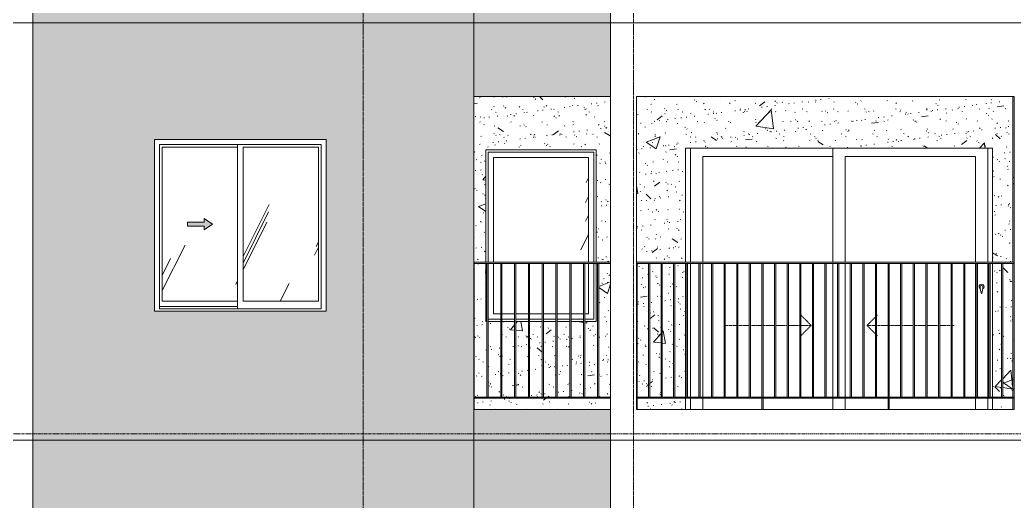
# Model space of a CAD drawing. Header units: millimetres. Extents: x -134153 to 99383, y -5233 to 35400.
# Drawn here: x 64664 to 72759, y 11852 to 15775 of the extents above; entities that cross this region are included whole.
import ezdxf

# ---------------------------------------------------------------- set-up
doc = ezdxf.new("R2010")
doc.units = ezdxf.units.MM
for name, pattern in [('1 NÉT CALL OUT', [6, 3, -3]), ('Centre', [31.75, 6.35, -4.7625, 15.875, -4.7625]), ('Dash', [6, 3, -3]), ('Grid Line', [22.225, 12.7, -3.175, 3.175, -3.175])]:
    doc.linetypes.add(name, pattern=pattern)
for name, color, linetype, lineweight in [('0-2', 250, 'Continuous', 5), ('A-DETL-GENF', 92, 'Continuous', 9), ('A-DETL-GENF-1', 92, '1 NÉT CALL OUT', 9), ('A-DOOR', 31, 'Continuous', 9), ('A-DOOR-FRAM', 31, 'Continuous', 9), ('A-DOOR-HDLN', 31, 'Dash', 9), ('A-FLOR-HRAL', 11, 'Continuous', 9), ('A-FLOR-HRAL-1', 253, 'Continuous', 9), ('A-FLOR-LEVL-2', 51, 'Centre', 9), ('A-GLAZ', 151, 'Continuous', 9), ('A-GLAZ-1', 253, 'Continuous', 9), ('A-GLAZ-2', 7, 'Continuous', 9), ('A-GLAZ-3', 7, '1 NÉT CALL OUT', 9), ('A-WALL', 113, 'Continuous', 9), ('A-WALL-PATT-1', 9, 'Continuous', 9), ('A-WALL-PATT-2', 111, 'Continuous', 5), ('I-WALL', 2, 'Continuous', 9), ('I-WALL-1', 7, 'Continuous', 9), ('S-GRID-1', 1, 'Grid Line', 9)]:
    doc.layers.add(name, color=color, linetype=linetype, lineweight=lineweight)
pattern_1 = [(50, (82572.6, 0), (1165.978, -102.01), [121.92, -1341.12]), (355, (82572.6, 0), (-225.554, 1222.763), [97.536, -1072.896]), (100.451, (82669.8, -8.5), (940.433, 1120.746), [103.616, -1139.776]), (46.184, (82572.6, 325.1), (1734.906, -269.074), [182.88, -2011.68]), (96.636, (82717.2, 302.7), (1519.38, 1583.54), [155.42, -1709.665]), (351.184, (82572.6, 325.1), (1519.39, 1583.52), [146.3, -1609.34]), (21, (82735.2, 243.8), (970.332, -654.498), [121.92, -1341.12]), (326, (82735.2, 243.8), (395.533, 1178.804), [97.536, -1072.896]), (71.451, (82816, 189.3), (1365.87, 524.296), [103.616, -1139.776]), (37.5, (82572.62, 0), (19.767, 541.1527), [53.645, -1006.246, 53.645, -1035.507, -1076.96]), (37.5, (82572.62, 0), (19.767, 541.1527), [-2149.043, 53.645, -1023.315]), (7.5, (82572.6, 0), (427.646, 641.156), [53.645, -567.334, 53.645, -981.862, -410.464]), (7.5, (82572.6, 0), (427.646, 641.156), [-1656.486, 53.645, -356.82]), (327.5, (82210.1, 0), (867.782, -36.665), [53.645, -352.755, 53.645, -1214.323, -1682.496]), (327.5, (82210.1, 0), (867.782, -36.665), [-1674.368, 53.645, -1628.85]), (317.5, (82047.56, 0), (948.028, 162.73), [53.645, -474.675, 53.645, -788.416, -1194.816]), (317.5, (82047.56, 0), (948.028, 162.73), [-1370.38, 53.645, -1141.17])]
pattern_2 = [(37.5, (82572.62, 0), (-5.1206, 156.61216), [5.364, -118.181, 5.364, -132.812, -132.08]), (37.5, (82572.62, 0), (-5.1206, 156.61216), [-261.722, 5.364, -126.716]), (7.5, (82572.62, 0), (143.847, 229.3842), [5.364, -61.285, 5.364, -105.989, -42.672]), (7.5, (82572.62, 0), (143.847, 229.3842), [-178.003, 5.364, -37.308]), (327.5, (82472.65, 0), (253.1176, 0.4601), [5.364, -35.276, 5.364, -140.94, -191.008]), (327.5, (82472.65, 0), (253.1176, 0.4601), [-186.944, 5.364, -185.644]), (317.5, (82472.65, 0), (244.3381, 71.3376), [5.364, -14.956, 5.364, -90.546, -109.728]), (317.5, (82472.65, 0), (244.3381, 71.3376), [-116.23, 5.364, -104.364])]
pattern_3 = [(63.435, (84482.24, 111.3), (-0.002, 1625.6), [567.96, -3066.99]), (63.435, (82856.64, 111.3), (-0.002, 1625.6), [567.96, -3066.99]), (63.435, (85260.4, 425.35), (-0.002, 1625.6), [567.96, -3066.99]), (63.435, (83634.8, 425.35), (-0.002, 1625.6), [567.96, -3066.99]), (63.435, (85142.64, 314.5), (-0.002, 1625.6), [567.96, -3066.99]), (63.435, (83517.04, 314.5), (-0.002, 1625.6), [567.96, -3066.99]), (63.435, (85022.6, 949.4), (-0.002, 1625.6), [276.055, -3358.9]), (63.435, (83397, 949.4), (-0.002, 1625.6), [276.055, -3358.9]), (63.435, (84944.06, 851.15), (-0.002, 1625.6), [567.96, -3066.99]), (63.435, (83318.46, 851.15), (-0.002, 1625.6), [567.96, -3066.99]), (63.435, (84957.9, 921.7), (-0.002, 1625.6), [567.96, -3066.99]), (63.435, (83332.3, 921.7), (-0.002, 1625.6), [567.96, -3066.99]), (63.435, (84302.1, 612.2), (-0.002, 1625.6), [567.96, -3066.99]), (63.435, (82676.5, 612.2), (-0.002, 1625.6), [567.96, -3066.99]), (63.435, (84315.9, 695.35), (-0.002, 1625.6), [567.96, -3066.99]), (63.435, (82690.3, 695.35), (-0.002, 1625.6), [567.96, -3066.99]), (63.435, (84319.65, 755.3), (-0.002, 1625.6), [567.96, -3066.99]), (63.435, (82694.05, 755.3), (-0.002, 1625.6), [567.96, -3066.99])]

# ---------------------------------------------------------------- blocks, each defined once
blk = doc.blocks.new('M_Fixed - 900 x 1400-V348-TKCS_MẶT ĐỨNG HƯỚNG NAM')
at = {"layer": 'A-GLAZ'}
h = blk.add_hatch(dxfattribs=at)
h.set_pattern_fill('FP_49', color=256, style=0, pattern_type=2)
h.set_pattern_definition([(63.435, (82775.8, 101.6), (-817.87, 2453.59), [1016, -609.6, 1016, -609.6, -1292.49]), (63.435, (82775.8, 101.6), (-817.87, 2453.59), [-3251.2, 406.4, -886.09]), (63.435, (82725, 152.4), (-817.87, 2453.59), [812.8, -1016, 609.6, -609.6, -1495.69]), (63.435, (82725, 152.4), (-817.87, 2453.59), [-3048, 711.2, -784.49]), (63.435, (82725, 304.8), (-817.87, 2453.59), [609.6, -1219.2, 406.4, -609.6, -1698.89]), (63.435, (82725, 304.8), (-817.87, 2453.59), [-2844.8, 914.4, -784.49]), (63.435, (82877.4, 152.4), (-817.87, 2453.59), [609.6, -1219.2, 508, -2206.89]), (63.435, (83029.8, 304.8), (-817.87, 2453.59), [304.8, -1524, 203.2, -2511.69]), (63.435, (82775.8, 558.8), (-817.87, 2453.59), [203.2, -1524, 203.2, -812.8, -1800.49]), (63.435, (82775.8, 558.8), (-817.87, 2453.59), [-2743.2, 508, -1292.49]), (63.435, (83690.2, 406.4), (-817.87, 2453.59), [1016, -1524, 1219.2, -804.81]), (63.435, (83690.2, 254), (-817.87, 2453.59), [1422.4, -1016, 1524, -601.61]), (63.435, (83791.8, 304.8), (-817.87, 2453.59), [1625.6, -812.8, 1219.2, -886.09]), (63.435, (83944.2, 457.2), (-817.87, 2453.59), [1016, -1422.4, 812.8, -1292.49]), (63.435, (83791.8, 762), (-817.87, 2453.59), [508, -2032, 609.6, -1394.09]), (63.435, (84096.6, 609.6), (-817.87, 2453.59), [406.4, -2032, 406.4, -1698.89])])
h.paths.add_polyline_path([(107420.1, 13378), (107522.6, 13378), (107522.6, 13790), (107420.1, 13790), (107420.1, 13745.5)])
h.paths.add_polyline_path([(107072.6, 13378), (107072.6, 13790), (107013.5, 13790), (107013.5, 13378)])
h.paths.add_polyline_path([(107082.6, 13378), (107185.1, 13378), (107185.1, 13790), (107082.6, 13790), (107082.6, 13447)])
h.paths.add_polyline_path([(107307.6, 13378), (107410.1, 13378), (107410.1, 13790), (107307.6, 13790), (107307.6, 13672)])
h.paths.add_polyline_path([(107787.5, 13378), (107787.5, 13790), (107757.6, 13790), (107757.6, 13378)])
h.paths.add_polyline_path([(107747.6, 13378), (107747.6, 13790), (107645.1, 13790), (107645.1, 13378)])
h.paths.add_polyline_path([(107532.6, 13378), (107635.1, 13378), (107635.1, 13790), (107532.6, 13790), (107532.6, 13633)])
h.paths.add_polyline_path([(107297.6, 13378), (107297.6, 13790), (107195.1, 13790), (107195.1, 13378)])
h.paths.add_polyline_path([(107435.5, 13800), (107787.5, 13800), (107787.5, 14652), (107013.5, 14652), (107013.5, 13800), (107365.5, 13800)])
at = {"layer": 'A-GLAZ-2'}
for p, q in [((106969.5, 14696), (107831.5, 14696)), ((106969.5, 13800), (106969.5, 14696)), ((107013.5, 14652), (107787.5, 14652)), ((107013.5, 13800), (107013.5, 14652)), ((107787.5, 14652), (107787.5, 13800)), ((107831.5, 14696), (107831.5, 13800)), ((107013.5, 13378), (107013.5, 13790)), ((107787.5, 13790), (107787.5, 13378)), ((107831.5, 13790), (107831.5, 13334)), ((107072.6, 13378), (107013.5, 13378)), ((107185.1, 13378), (107082.6, 13378)), ((107297.6, 13378), (107195.1, 13378)), ((107410.1, 13378), (107307.6, 13378)), ((107522.6, 13378), (107420.1, 13378)), ((107635.1, 13378), (107532.6, 13378)), ((107747.6, 13378), (107645.1, 13378)), ((107787.5, 13378), (107757.6, 13378)), ((107072.6, 13334), (106970.1, 13334)), ((107185.1, 13334), (107082.6, 13334)), ((107297.6, 13334), (107195.1, 13334)), ((107410.1, 13334), (107307.6, 13334)), ((107522.6, 13334), (107420.1, 13334)), ((107635.1, 13334), (107532.6, 13334)), ((107747.6, 13334), (107645.1, 13334)), ((107831.5, 13334), (107757.6, 13334))]:
    blk.add_line(p, q, dxfattribs=at)
blk = doc.blocks.new('Railing - 10mm-901206-TKCS_MẶT ĐỨNG HƯỚNG NAM')
at = {"layer": 'A-FLOR-HRAL-1'}
for p, q in [((106960.064287, 5900), (106960.064287, 6990)), ((106970.064287, 5900), (106970.064287, 6990))]:
    blk.add_line(p, q, dxfattribs=at)
blk = doc.blocks.new('Railing - 50 x 10mm-901205-TKCS_MẶT ĐỨNG HƯỚNG NAM')
at = {"layer": 'A-FLOR-HRAL-1'}
for p in [(106852.6, 6990), (106857.6, 5800)]:
    blk.add_line(p, (106857.6, 6990), dxfattribs=at)
blk = doc.blocks.new('Railing - Railing-883257-TKCS_MẶT ĐỨNG HƯỚNG NAM')
at = {"layer": 'A-FLOR-HRAL-1'}
for p, q in [((106852.6, 5900), (107967.6, 5900)), ((107967.6, 5890), (106852.6, 5890))]:
    blk.add_line(p, q, dxfattribs=at)
for name, p in [('Railing - 50 x 10mm-901205-TKCS_MẶT ĐỨNG HƯỚNG NAM', (0, 0)), ('Railing - 10mm-901206-TKCS_MẶT ĐỨNG HƯỚNG NAM', (0, 0)), ('Railing - 10mm-901206-TKCS_MẶT ĐỨNG HƯỚNG NAM', (112.5, 0)), ('Railing - 10mm-901206-TKCS_MẶT ĐỨNG HƯỚNG NAM', (225, 0)), ('Railing - 10mm-901206-TKCS_MẶT ĐỨNG HƯỚNG NAM', (337.5, 0)), ('Railing - 10mm-901206-TKCS_MẶT ĐỨNG HƯỚNG NAM', (450, 0)), ('Railing - 10mm-901206-TKCS_MẶT ĐỨNG HƯỚNG NAM', (562.5, 0)), ('Railing - 10mm-901206-TKCS_MẶT ĐỨNG HƯỚNG NAM', (675, 0)), ('Railing - 10mm-901206-TKCS_MẶT ĐỨNG HƯỚNG NAM', (787.5, 0)), ('Railing - 10mm-901206-TKCS_MẶT ĐỨNG HƯỚNG NAM', (900, 0))]:
    blk.add_blockref(name, p)
blk = doc.blocks.new('Top Rail Type - Top Rail_Internal_-883258-TKCS_MẶT ĐỨNG HƯỚNG NAM')
at = {"layer": 'A-FLOR-HRAL-1'}
for p, q in [((107967.6, 7000), (106852.6, 7000)), ((106852.6, 6990), (107967.6, 6990))]:
    blk.add_line(p, q, dxfattribs=at)
blk = doc.blocks.new('NCV_TKTC_TANG 3 - 4_rvt-3-TKCS_MẶT ĐỨNG HƯỚNG NAM')
at = {"layer": 'A-WALL-PATT-1'}
h = blk.add_hatch(dxfattribs=at)
h.set_pattern_fill('FP_31', color=256, style=0, pattern_type=2)
h.set_pattern_definition(pattern_1)
h.paths.add_polyline_path([(106857.6, 12600), (107967.6, 12600), (107967.6, 12690), (106857.6, 12690)])
h.paths.add_polyline_path([(107195.1, 12700), (107297.6, 12700), (107297.6, 13315), (107195.1, 13315), (107195.1, 13121.3)])
h.paths.add_polyline_path([(107307.6, 12700), (107410.1, 12700), (107410.1, 13315), (107307.6, 13315), (107307.6, 13032.2)])
h.paths.add_polyline_path([(107185.1, 12700), (107185.1, 13315), (107082.6, 13315), (107082.6, 12700)])
h.paths.add_polyline_path([(107522.6, 12700), (107522.6, 13315), (107420.1, 13315), (107420.1, 12700)])
h.paths.add_polyline_path([(107532.6, 12700), (107635.1, 12700), (107635.1, 13315), (107532.6, 13315), (107532.6, 12854)])
h.paths.add_polyline_path([(107072.6, 12700), (107072.6, 13315), (106970.1, 13315), (106970.1, 12700)])
h.paths.add_polyline_path([(107645.1, 12700), (107747.6, 12700), (107747.6, 13315), (107645.1, 13315), (107645.1, 12764.9)])
h.paths.add_polyline_path([(106960.1, 12700), (106960.1, 13315), (106950.5, 13315), (106950.5, 13790), (106857.6, 13790), (106857.6, 12700)])
h.paths.add_polyline_path([(107757.6, 12700), (107860.1, 12700), (107860.1, 13790), (107850.5, 13790), (107850.5, 13315), (107757.6, 13315), (107757.6, 13138.6)])
h.paths.add_polyline_path([(107870.1, 12700), (107967.6, 12700), (107967.6, 13790), (107870.1, 13790), (107870.1, 13138.6)])
h.paths.add_polyline_path([(107850.5, 13800), (107967.6, 13800), (107967.6, 15149.3), (106852.6, 15149.3), (106852.6, 13800), (106950.5, 13800), (106950.5, 14715), (107850.5, 14715), (107850.5, 14242.8)])
h = blk.add_hatch(dxfattribs=at)
h.set_pattern_fill('FP_32', color=256, style=0, pattern_type=2)
h.set_pattern_definition(pattern_2)
h.paths.add_polyline_path([(106857.6, 12600), (107967.6, 12600), (107967.6, 12690), (106857.6, 12690)])
h.paths.add_polyline_path([(107195.1, 12700), (107297.6, 12700), (107297.6, 13315), (107195.1, 13315), (107195.1, 13121.3)])
h.paths.add_polyline_path([(107307.6, 12700), (107410.1, 12700), (107410.1, 13315), (107307.6, 13315), (107307.6, 13032.2)])
h.paths.add_polyline_path([(107185.1, 12700), (107185.1, 13315), (107082.6, 13315), (107082.6, 12700)])
h.paths.add_polyline_path([(107522.6, 12700), (107522.6, 13315), (107420.1, 13315), (107420.1, 12700)])
h.paths.add_polyline_path([(107532.6, 12700), (107635.1, 12700), (107635.1, 13315), (107532.6, 13315), (107532.6, 12854)])
h.paths.add_polyline_path([(107072.6, 12700), (107072.6, 13315), (106970.1, 13315), (106970.1, 12700)])
h.paths.add_polyline_path([(107645.1, 12700), (107747.6, 12700), (107747.6, 13315), (107645.1, 13315), (107645.1, 12764.9)])
h.paths.add_polyline_path([(106960.1, 12700), (106960.1, 13315), (106950.5, 13315), (106950.5, 13790), (106857.6, 13790), (106857.6, 12700)])
h.paths.add_polyline_path([(107757.6, 12700), (107860.1, 12700), (107860.1, 13790), (107850.5, 13790), (107850.5, 13315), (107757.6, 13315), (107757.6, 13138.6)])
h.paths.add_polyline_path([(107870.1, 12700), (107967.6, 12700), (107967.6, 13790), (107870.1, 13790), (107870.1, 13138.6)])
h.paths.add_polyline_path([(107850.5, 13800), (107967.6, 13800), (107967.6, 15149.3), (106852.6, 15149.3), (106852.6, 13800), (106950.5, 13800), (106950.5, 14715), (107850.5, 14715), (107850.5, 14242.8)])
h = blk.add_hatch(dxfattribs=at)
h.set_pattern_fill('FP_31', color=256, style=0, pattern_type=2)
h.set_pattern_definition(pattern_1)
h.paths.add_polyline_path([(108182.6, 12600), (108577.6, 12600), (108577.6, 12690), (108182.6, 12690), (108182.6, 12606)])
h.paths.add_polyline_path([(111077.6, 12600), (111242.6, 12600), (111242.6, 12690), (111077.6, 12690)])
h.paths.add_polyline_path([(108577.6, 12700), (108577.6, 13790), (108490.6, 13790), (108490.6, 12700)])
h.paths.add_polyline_path([(111242.6, 12700), (111242.6, 13790), (111159.8, 13790), (111159.8, 12700), (111227.6, 12700)])
h.paths.add_polyline_path([(108182.6, 12700), (108275.2, 12700), (108275.2, 13790), (108182.6, 13790), (108182.6, 13138.6)])
h.paths.add_polyline_path([(108480.6, 12700), (108480.6, 13790), (108387.9, 13790), (108387.9, 12700)])
h.paths.add_polyline_path([(108377.9, 12700), (108377.9, 13790), (108285.2, 13790), (108285.2, 12700)])
h.paths.add_polyline_path([(111077.6, 12700), (111149.8, 12700), (111149.8, 13790), (111077.6, 13790), (111077.6, 12818.8)])
h.paths.add_polyline_path([(108177.6, 13800), (108577.6, 13800), (108577.6, 14730), (111077.6, 14730), (111077.6, 13800), (111242.6, 13800), (111242.6, 15150), (108177.6, 15150), (108177.6, 14242.8)])
h = blk.add_hatch(dxfattribs=at)
h.set_pattern_fill('FP_32', color=256, style=0, pattern_type=2)
h.set_pattern_definition(pattern_2)
h.paths.add_polyline_path([(108182.6, 12600), (108577.6, 12600), (108577.6, 12690), (108182.6, 12690), (108182.6, 12606)])
h.paths.add_polyline_path([(111077.6, 12600), (111242.6, 12600), (111242.6, 12690), (111077.6, 12690)])
h.paths.add_polyline_path([(108577.6, 12700), (108577.6, 13790), (108490.6, 13790), (108490.6, 12700)])
h.paths.add_polyline_path([(111242.6, 12700), (111242.6, 13790), (111159.8, 13790), (111159.8, 12700), (111227.6, 12700)])
h.paths.add_polyline_path([(108182.6, 12700), (108275.2, 12700), (108275.2, 13790), (108182.6, 13790), (108182.6, 13138.6)])
h.paths.add_polyline_path([(108480.6, 12700), (108480.6, 13790), (108387.9, 13790), (108387.9, 12700)])
h.paths.add_polyline_path([(108377.9, 12700), (108377.9, 13790), (108285.2, 13790), (108285.2, 12700)])
h.paths.add_polyline_path([(111077.6, 12700), (111149.8, 12700), (111149.8, 13790), (111077.6, 13790), (111077.6, 12818.8)])
h.paths.add_polyline_path([(108177.6, 13800), (108577.6, 13800), (108577.6, 14730), (111077.6, 14730), (111077.6, 13800), (111242.6, 13800), (111242.6, 15150), (108177.6, 15150), (108177.6, 14242.8)])
h = blk.add_hatch(dxfattribs=at)
h.set_pattern_fill('FP_31', color=256, style=0, pattern_type=2)
h.set_pattern_definition(pattern_1)
h.paths.add_polyline_path([(111242.6, 12600), (111252.5, 12600.1), (111252.5, 12690), (111242.6, 12690), (111242.6, 12612.5)])
h.paths.add_polyline_path([(111252.5, 12700), (111252.5, 13790), (111242.6, 13790), (111243.1, 12700)])
h.paths.add_polyline_path([(111252.6, 13800), (111251.1, 15150), (111242.6, 15150), (111242.6, 13800), (111246.7, 13800)])
h = blk.add_hatch(dxfattribs=at)
h.set_pattern_fill('FP_32', color=256, style=0, pattern_type=2)
h.set_pattern_definition(pattern_2)
h.paths.add_polyline_path([(111242.6, 12600), (111252.5, 12600.1), (111252.5, 12690), (111242.6, 12690), (111242.6, 12612.5)])
h.paths.add_polyline_path([(111252.5, 12700), (111252.5, 13790), (111242.6, 13790), (111243.1, 12700)])
h.paths.add_polyline_path([(111252.6, 13800), (111251.1, 15150), (111242.6, 15150), (111242.6, 13800), (111246.7, 13800)])
at = {"layer": 'I-WALL-1'}
for p, q in [((111242.6, 13800), (111242.6, 15150)), ((106950.5, 13800), (106950.5, 14715)), ((106950.5, 14715), (107850.5, 14715)), ((107850.5, 14715), (107850.5, 13800)), ((108577.6, 13800), (108577.6, 14730)), ((108577.6, 14730), (111077.6, 14730)), ((111077.6, 14730), (111077.6, 13800)), ((106950.5, 13315), (106950.5, 13790)), ((107850.5, 13790), (107850.5, 13315)), ((108577.6, 12700), (108577.6, 13790)), ((111077.6, 13790), (111077.6, 12700)), ((111242.6, 12700), (111242.6, 13790)), ((106960.1, 13315), (106950.5, 13315)), ((107072.6, 13315), (106970.1, 13315)), ((107185.1, 13315), (107082.6, 13315)), ((107297.6, 13315), (107195.1, 13315)), ((107410.1, 13315), (107307.6, 13315)), ((107522.6, 13315), (107420.1, 13315)), ((107635.1, 13315), (107532.6, 13315)), ((107747.6, 13315), (107645.1, 13315)), ((107850.5, 13315), (107757.6, 13315)), ((108577.6, 12600), (108577.6, 12690)), ((111077.6, 12690), (111077.6, 12600)), ((111242.6, 12600), (111242.6, 12690))]:
    blk.add_line(p, q, dxfattribs=at)
at = {"layer": 'A-FLOR-HRAL-1'}
for name in ['Top Rail Type - Top Rail_Internal_-883258-TKCS_MẶT ĐỨNG HƯỚNG NAM', 'Railing - Railing-883257-TKCS_MẶT ĐỨNG HƯỚNG NAM']:
    blk.add_blockref(name, (0, 6800), dxfattribs=at)
at = {"layer": 'A-GLAZ-1'}
blk.add_blockref('M_Fixed - 900 x 1400-V348-TKCS_MẶT ĐỨNG HƯỚNG NAM', (0, 0), dxfattribs=at)
blk = doc.blocks.new('1_FAMILY RVT - W01-WxH 1400x1400xmm-V386-TKCS_MẶT ĐỨNG HƯỚNG NAM')
at = {"layer": 'A-DETL-GENF-1'}
blk.add_hatch(color=256, dxfattribs=at).paths.add_polyline_path([(104657.1, 14062.1), (104724.8, 14109.5), (104657.1, 14157), (104657.1, 14126.5), (104521.6, 14126.5), (104521.6, 14092.6), (104657.1, 14092.6)])
at = {"layer": 'A-GLAZ'}
h = blk.add_hatch(dxfattribs=at)
h.set_pattern_fill('FP_30', color=256, style=0, pattern_type=2)
h.set_pattern_definition(pattern_3)
h.paths.add_polyline_path([(104316.1, 13482.6), (104930.3, 13482.6), (104930.3, 14736.5), (104316.1, 14736.5), (104316.1, 14096.8)])
h.paths.add_polyline_path([(104657.1, 14062.1), (104657.1, 14092.6), (104521.6, 14092.6), (104521.6, 14126.5), (104657.1, 14126.5), (104657.1, 14157), (104724.8, 14109.5), (104700.6, 14092.6)])
h = blk.add_hatch(dxfattribs=at)
h.set_pattern_fill('FP_30', color=256, style=0, pattern_type=2)
h.set_pattern_definition(pattern_3)
h.paths.add_polyline_path([(105589.1, 13482.6), (105589.1, 14736.5), (104974.8, 14736.5), (104974.8, 13482.6)])
at = {"layer": 'A-DETL-GENF'}
for p, q in [((104521.6, 14126.5), (104521.6, 14092.6)), ((104521.6, 14126.5), (104657.1, 14126.5)), ((104657.1, 14126.5), (104521.6, 14126.5)), ((104521.6, 14126.5), (104521.6, 14092.6)), ((104521.6, 14092.6), (104657.1, 14092.6)), ((104521.6, 14092.6), (104657.1, 14092.6)), ((104657.1, 14157), (104657.1, 14126.5)), ((104724.8, 14109.5), (104657.1, 14157)), ((104724.8, 14109.5), (104657.1, 14157)), ((104657.1, 14157), (104657.1, 14126.5)), ((104724.8, 14109.5), (104657.1, 14062.1)), ((104657.1, 14062.1), (104724.8, 14109.5)), ((104657.1, 14092.6), (104657.1, 14062.1)), ((104657.1, 14092.6), (104657.1, 14062.1))]:
    blk.add_line(p, q, dxfattribs=at)
at = {"layer": 'A-GLAZ'}
for p, q in [((105652.6, 14800), (104252.6, 14800)), ((104252.6, 14800), (104252.6, 13400)), ((104293.5, 14759.1), (105611.6, 14759.1)), ((104293.5, 13419), (104293.5, 14759.1)), ((104316.1, 14736.5), (104316.1, 13482.6)), ((104930.3, 14736.5), (104316.1, 14736.5)), ((104930.3, 14759.1), (104930.3, 13419)), ((104974.8, 13482.6), (104974.8, 14736.5)), ((104974.8, 14736.5), (105589.1, 14736.5)), ((105589.1, 14736.5), (105589.1, 13482.6)), ((105611.6, 13419), (105611.6, 14759.1)), ((105652.6, 14800), (105652.6, 13400)), ((104930.3, 13438.1), (104293.5, 13438.1)), ((104930.3, 13438.1), (104293.5, 13438.1)), ((104316.1, 13482.6), (104930.3, 13482.6)), ((105589.1, 13482.6), (104974.8, 13482.6)), ((105652.6, 13400), (104252.6, 13400)), ((105611.6, 13419), (104293.5, 13419))]:
    blk.add_line(p, q, dxfattribs=at)
blk = doc.blocks.new('DEG_02-DEG_03 - DEG_02-2500x2400mm-CỬA ĐI 02 CÁNH TRƯỢT-625766-TKCS_MẶT ĐỨNG HƯỚNG NAM')
at = {"layer": 'A-DOOR'}
for p, q in [((108717.6, 11260), (108717.6, 10400)), ((108717.6, 11260), (109777.6, 11260)), ((109777.6, 10400), (109777.6, 11330)), ((109877.6, 11260), (109877.6, 10400)), ((109877.6, 11260), (110937.6, 11260)), ((110937.6, 10400), (110937.6, 11260)), ((111037.6, 11330), (111037.6, 10400)), ((108717.6, 10390), (108717.6, 9300)), ((109777.6, 9300), (109777.6, 10390)), ((109877.6, 10390), (109877.6, 9300)), ((110937.6, 9300), (110937.6, 10390)), ((111037.6, 10390), (111037.6, 9300)), ((108717.6, 9290), (108717.6, 9200)), ((109777.6, 9200), (109777.6, 9290)), ((109877.6, 9290), (109877.6, 9200)), ((110937.6, 9200), (110937.6, 9290)), ((111037.6, 9290), (111037.6, 9200))]:
    blk.add_line(p, q, dxfattribs=at)
at = {"layer": 'A-DOOR', "flags": 128}
blk.add_lwpolyline([(110989.1, 10208.7), (110989.1, 10208.7), (110989, 10208.7), (110989, 10208.7), (110989, 10208.7), (110989, 10208.7), (110989, 10208.7), (110989, 10208.7), (110988.9, 10208.7), (110988.9, 10208.7), (110988.9, 10208.7), (110988.9, 10208.7), (110988.8, 10208.7), (110988.8, 10208.7), (110988.8, 10208.7), (110988.7, 10208.7), (110988.7, 10208.7), (110988.7, 10208.7), (110988.6, 10208.7), (110988.6, 10208.7), (110988.5, 10208.7), (110988.5, 10208.7), (110988.4, 10208.7), (110988.4, 10208.7), (110988.3, 10208.7), (110988.3, 10208.7), (110988.2, 10208.7), (110988.2, 10208.7), (110988.1, 10208.7), (110988.1, 10208.7), (110988, 10208.7), (110987.9, 10208.7), (110987.9, 10208.7), (110987.8, 10208.7), (110987.8, 10208.7), (110987.7, 10208.7), (110987.6, 10208.7), (110987.6, 10208.7), (110987.5, 10208.7), (110987.5, 10208.7), (110987.4, 10208.7), (110987.3, 10208.7), (110987.3, 10208.7), (110987.2, 10208.7), (110987.2, 10208.7), (110987.1, 10208.7), (110987.1, 10208.7), (110987, 10208.7), (110986.9, 10208.7), (110986.9, 10208.7), (110986.8, 10208.7), (110986.8, 10208.7), (110986.7, 10208.7), (110986.7, 10208.7), (110986.6, 10208.7), (110986.6, 10208.7), (110986.5, 10208.7), (110986.5, 10208.7), (110986.5, 10208.7), (110986.4, 10208.7), (110986.4, 10208.7), (110986.3, 10208.7), (110986.3, 10208.7), (110986.3, 10208.7), (110986.2, 10208.7), (110986.2, 10208.7), (110986.2, 10208.7), (110986.2, 10208.7), (110986.2, 10208.7), (110986.1, 10208.7), (110986.1, 10208.7), (110986.1, 10208.7), (110986.1, 10208.7), (110986.1, 10208.7), (110986.1, 10208.7), (110986.1, 10208.7)], dxfattribs=at)
at = {"layer": 'A-DOOR'}
for centre, radius, start, end in [((110987.6, 10200), 20, 0, 180), ((110987.6, 10200), 20, 180, 240), ((110986.1, 10199.2), 9.45, 90, 180), ((110989.1, 10199.2), 9.45, 0, 90), ((110987.6, 10200), 20, 300, 0), ((111141.4, 10199.2), 164.8, 180, 199.13397), ((110987.9, 10146), 2.34, 199.13397, 261.03098), ((110987.2, 10146), 2.34, 278.96902, 340.86603), ((110833.8, 10199.2), 164.8, 340.86603, 0)]:
    blk.add_arc(centre, radius, start, end, dxfattribs=at)
at = {"layer": 'A-DOOR-FRAM'}
for p, q in [((108617.6, 10400), (108617.6, 11330)), ((111037.6, 10400), (111037.6, 11330)), ((108617.6, 9300), (108617.6, 10390)), ((111037.6, 9300), (111037.6, 10390)), ((108617.6, 9200), (108617.6, 9290)), ((111037.6, 9200), (111037.6, 9290))]:
    blk.add_line(p, q, dxfattribs=at)
at = {"layer": 'A-DOOR-HDLN'}
for p, q in [((109600.3, 9884.2), (109517.2, 9967.3)), ((110133.2, 9962.6), (110139.7, 9969.1)), ((108901.2, 9884.2), (108993.9, 9884.2)), ((109003.9, 9884.2), (109096.5, 9884.2)), ((109106.5, 9884.2), (109199.2, 9884.2)), ((109209.2, 9884.2), (109301.9, 9884.2)), ((109311.9, 9884.2), (109404.5, 9884.2)), ((109414.5, 9884.2), (109507.2, 9884.2)), ((109600.3, 9884.2), (109517.2, 9801.1)), ((109517.2, 9884.2), (109600.3, 9884.2)), ((110054.8, 9884.2), (110123.2, 9952.6)), ((110054.8, 9884.2), (110123.2, 9815.8)), ((110123.2, 9884.2), (110054.8, 9884.2)), ((110225.9, 9884.2), (110133.2, 9884.2)), ((110328.5, 9884.2), (110235.9, 9884.2)), ((110431.2, 9884.2), (110338.5, 9884.2)), ((110533.8, 9884.2), (110441.2, 9884.2)), ((110636.5, 9884.2), (110543.8, 9884.2)), ((110739.2, 9884.2), (110646.5, 9884.2)), ((110764.8, 9884.2), (110749.2, 9884.2)), ((110133.2, 9805.8), (110139.7, 9799.4))]:
    blk.add_line(p, q, dxfattribs=at)
blk = doc.blocks.new('Railing - 10mm-1251313-TKCS_MẶT ĐỨNG HƯỚNG NAM')
at = {"layer": 'A-FLOR-HRAL'}
for p, q in [((52620.064287, 5900), (52620.064287, 6990)), ((52630.064287, 5900), (52630.064287, 6990))]:
    blk.add_line(p, q, dxfattribs=at)
blk = doc.blocks.new('Railing - 50 x 10mm-1251315-TKCS_MẶT ĐỨNG HƯỚNG NAM')
at = {"layer": 'A-FLOR-HRAL'}
for p, q in [((51697.564287, 5800), (51697.564287, 6990)), ((51707.564287, 6990), (51697.564287, 6990)), ((51707.564287, 5800), (51707.564287, 6990))]:
    blk.add_line(p, q, dxfattribs=at)
blk = doc.blocks.new('Railing - 50 x 10mm-1251311-TKCS_MẶT ĐỨNG HƯỚNG NAM')
at = {"layer": 'A-FLOR-HRAL'}
for p in [(52722.564287, 5800), (52727.564287, 6990)]:
    blk.add_line(p, (52722.564287, 6990), dxfattribs=at)
blk = doc.blocks.new('Railing - 50 x 10mm-V293-TKCS_MẶT ĐỨNG HƯỚNG NAM')
at = {"layer": 'A-FLOR-HRAL'}
blk.add_line((111252.5, 5800), (111252.5, 6990), dxfattribs=at)
blk = doc.blocks.new('Railing - Railing-3817493-TKCS_MẶT ĐỨNG HƯỚNG NAM')
at = {"layer": 'A-FLOR-HRAL'}
for p, q in [((108177.6, 12700), (111252.6, 12700)), ((111252.6, 12690), (108177.6, 12690))]:
    blk.add_line(p, q, dxfattribs=at)
at = {"extrusion": (0, 0, -1), "zscale": -1}
for name, p in [('Railing - 50 x 10mm-1251311-TKCS_MẶT ĐỨNG HƯỚNG NAM', (-160905.1, 6800)), ('Railing - 10mm-1251313-TKCS_MẶT ĐỨNG HƯỚNG NAM', (-160905.3, 6800)), ('Railing - 10mm-1251313-TKCS_MẶT ĐỨNG HƯỚNG NAM', (-161008, 6800)), ('Railing - 10mm-1251313-TKCS_MẶT ĐỨNG HƯỚNG NAM', (-161110.6, 6800)), ('Railing - 10mm-1251313-TKCS_MẶT ĐỨNG HƯỚNG NAM', (-161213.3, 6800)), ('Railing - 10mm-1251313-TKCS_MẶT ĐỨNG HƯỚNG NAM', (-161316, 6800)), ('Railing - 10mm-1251313-TKCS_MẶT ĐỨNG HƯỚNG NAM', (-161418.6, 6800)), ('Railing - 10mm-1251313-TKCS_MẶT ĐỨNG HƯỚNG NAM', (-161521.3, 6800)), ('Railing - 10mm-1251313-TKCS_MẶT ĐỨNG HƯỚNG NAM', (-161623.9, 6800)), ('Railing - 10mm-1251313-TKCS_MẶT ĐỨNG HƯỚNG NAM', (-161726.6, 6800)), ('Railing - 50 x 10mm-1251315-TKCS_MẶT ĐỨNG HƯỚNG NAM', (-160906.8, 6800)), ('Railing - 10mm-1251313-TKCS_MẶT ĐỨNG HƯỚNG NAM', (-161931.9, 6800)), ('Railing - 10mm-1251313-TKCS_MẶT ĐỨNG HƯỚNG NAM', (-162034.6, 6800)), ('Railing - 10mm-1251313-TKCS_MẶT ĐỨNG HƯỚNG NAM', (-162137.3, 6800)), ('Railing - 10mm-1251313-TKCS_MẶT ĐỨNG HƯỚNG NAM', (-162239.9, 6800)), ('Railing - 10mm-1251313-TKCS_MẶT ĐỨNG HƯỚNG NAM', (-162342.6, 6800)), ('Railing - 10mm-1251313-TKCS_MẶT ĐỨNG HƯỚNG NAM', (-162445.3, 6800)), ('Railing - 10mm-1251313-TKCS_MẶT ĐỨNG HƯỚNG NAM', (-162547.9, 6800)), ('Railing - 10mm-1251313-TKCS_MẶT ĐỨNG HƯỚNG NAM', (-162650.6, 6800)), ('Railing - 10mm-1251313-TKCS_MẶT ĐỨNG HƯỚNG NAM', (-162753.3, 6800)), ('Railing - 50 x 10mm-1251315-TKCS_MẶT ĐỨNG HƯỚNG NAM', (-161933.4, 6800)), ('Railing - 10mm-1251313-TKCS_MẶT ĐỨNG HƯỚNG NAM', (-162958.6, 6800)), ('Railing - 10mm-1251313-TKCS_MẶT ĐỨNG HƯỚNG NAM', (-163061.2, 6800)), ('Railing - 10mm-1251313-TKCS_MẶT ĐỨNG HƯỚNG NAM', (-163163.9, 6800)), ('Railing - 10mm-1251313-TKCS_MẶT ĐỨNG HƯỚNG NAM', (-163266.6, 6800)), ('Railing - 10mm-1251313-TKCS_MẶT ĐỨNG HƯỚNG NAM', (-163369.2, 6800)), ('Railing - 10mm-1251313-TKCS_MẶT ĐỨNG HƯỚNG NAM', (-163471.9, 6800)), ('Railing - 10mm-1251313-TKCS_MẶT ĐỨNG HƯỚNG NAM', (-163574.6, 6800)), ('Railing - 10mm-1251313-TKCS_MẶT ĐỨNG HƯỚNG NAM', (-163677.2, 6800)), ('Railing - 10mm-1251313-TKCS_MẶT ĐỨNG HƯỚNG NAM', (-163779.9, 6800))]:
    blk.add_blockref(name, p, dxfattribs=at)
blk.add_blockref('Railing - 50 x 10mm-V293-TKCS_MẶT ĐỨNG HƯỚNG NAM', (0, 6800))
blk = doc.blocks.new('Top Rail Type - Top Rail_Internal_-3817494-TKCS_MẶT ĐỨNG HƯỚNG NAM')
at = {"layer": 'A-FLOR-HRAL'}
for p, q in [((111252.564287, 13800), (108177.564287, 13800)), ((108177.564287, 13790), (111252.564287, 13790))]:
    blk.add_line(p, q, dxfattribs=at)

msp = doc.modelspace()

# ---------------------------------------------------------------- hatches: boundary and pattern name
at = {"layer": 'A-WALL-PATT-2'}
h = msp.add_hatch(color=256, dxfattribs=at)
h.paths.add_polyline_path([(65895.1, 15750), (68358.9, 15750), (68358.9, 19150), (64768.9, 19150), (64768.9, 15750)])
h.paths.add_polyline_path([(65799.8, 16800), (65758.9, 16800), (65758.9, 18200), (67158.9, 18200), (67158.9, 16800), (65895.1, 16800)])
for points in [[(69068.3, 15750), (69473.9, 15750), (69473.9, 16000), (68358.9, 16000), (68358.9, 15750)], [(69068.3, 15149.3), (69473.9, 15150), (69473.9, 15750), (68358.9, 15750), (68358.9, 15149.3)], [(69068.3, 12350), (69473.9, 12350), (69473.9, 12600), (68358.9, 12600), (68358.9, 12350)], [(69473.9, 11749.3), (69473.9, 12350), (68358.9, 12350), (68358.9, 11749.3), (69068.3, 11749.3)]]:
    msp.add_hatch(color=256, dxfattribs=at).paths.add_polyline_path(points)
h = msp.add_hatch(color=256, dxfattribs=at)
h.paths.add_polyline_path([(67117.9, 12350), (68358.9, 12350), (68358.9, 15750), (64768.9, 15750), (64768.9, 12350), (65895.1, 12350)])
h.paths.add_polyline_path([(67158.9, 13400), (65758.9, 13400), (65758.9, 14800), (67158.9, 14800), (67158.9, 13419.1)])
h = msp.add_hatch(color=256, dxfattribs=at)
h.paths.add_polyline_path([(65895.1, 8950), (68358.9, 8950), (68358.9, 12350), (64768.9, 12350), (64768.9, 8950)])
h.paths.add_polyline_path([(65799.8, 10000), (65758.9, 10000), (65758.9, 11400), (67158.9, 11400), (67158.9, 10000), (65895.1, 10000)])

# ---------------------------------------------------------------- linework, layer by layer
at = {"layer": 'A-FLOR-LEVL-2'}
msp.add_line((-12769.4, 12400), (95658.9, 12400), dxfattribs=at)
at = {"layer": 'A-WALL'}
for p, q in [((64768.9, 29350), (64768.9, 5600)), ((69473.9, 29350), (69473.9, 4700)), ((61273.9, 15750), (68358.9, 15750)), ((68358.9, 15750), (61273.9, 15750)), ((69473.9, 15750), (76558.9, 15750)), ((76558.9, 15750), (69473.9, 15750)), ((68358.9, 12600), (68358.9, 15149.3)), ((69683.9, 15150), (72758.9, 15150)), ((69683.9, 12600), (69683.9, 15150)), ((72758.9, 15150), (72758.9, 12600)), ((72758.9, 12600), (69683.9, 12600)), ((68358.9, 12350), (61273.9, 12350)), ((61273.9, 12350), (68358.9, 12350)), ((68358.9, 9200), (68358.9, 12350)), ((76558.9, 12350), (69473.9, 12350)), ((69473.9, 12350), (76558.9, 12350))]:
    msp.add_line(p, q, dxfattribs=at)
at = {"layer": 'I-WALL'}
for p, q in [((68358.9, 16000), (68358.9, 15149.3)), ((68358.9, 15750), (69473.9, 15750)), ((68358.9, 15149.3), (69473.9, 15149.3)), ((69473.9, 12600), (68358.9, 12600)), ((68358.9, 12600), (68358.9, 12350)), ((68358.9, 12350), (69473.9, 12350))]:
    msp.add_line(p, q, dxfattribs=at)
at = {"layer": 'S-GRID-1'}
for p, q in [((67458.9, 856.3), (67458.9, 30285.9)), ((69658.9, 856.3), (69658.9, 30285.9))]:
    msp.add_line(p, q, dxfattribs=at)

# ---------------------------------------------------------------- block references
at = {"layer": '0-2'}
msp.add_blockref('NCV_TKTC_TANG 3 - 4_rvt-3-TKCS_MẶT ĐỨNG HƯỚNG NAM', (-38493.7, 0), dxfattribs=at)
at = {"layer": 'A-DOOR'}
msp.add_blockref('DEG_02-DEG_03 - DEG_02-2500x2400mm-CỬA ĐI 02 CÁNH TRƯỢT-625766-TKCS_MẶT ĐỨNG HƯỚNG NAM', (-38493.7, 3400), dxfattribs=at)
at = {"layer": 'A-FLOR-HRAL'}
for name in ['Top Rail Type - Top Rail_Internal_-3817494-TKCS_MẶT ĐỨNG HƯỚNG NAM', 'Railing - Railing-3817493-TKCS_MẶT ĐỨNG HƯỚNG NAM']:
    msp.add_blockref(name, (-38493.7, 0), dxfattribs=at)
at = {"layer": 'A-GLAZ-3'}
msp.add_blockref('1_FAMILY RVT - W01-WxH 1400x1400xmm-V386-TKCS_MẶT ĐỨNG HƯỚNG NAM', (-38493.7, 0), dxfattribs=at)

doc.saveas('drawing.dxf')
